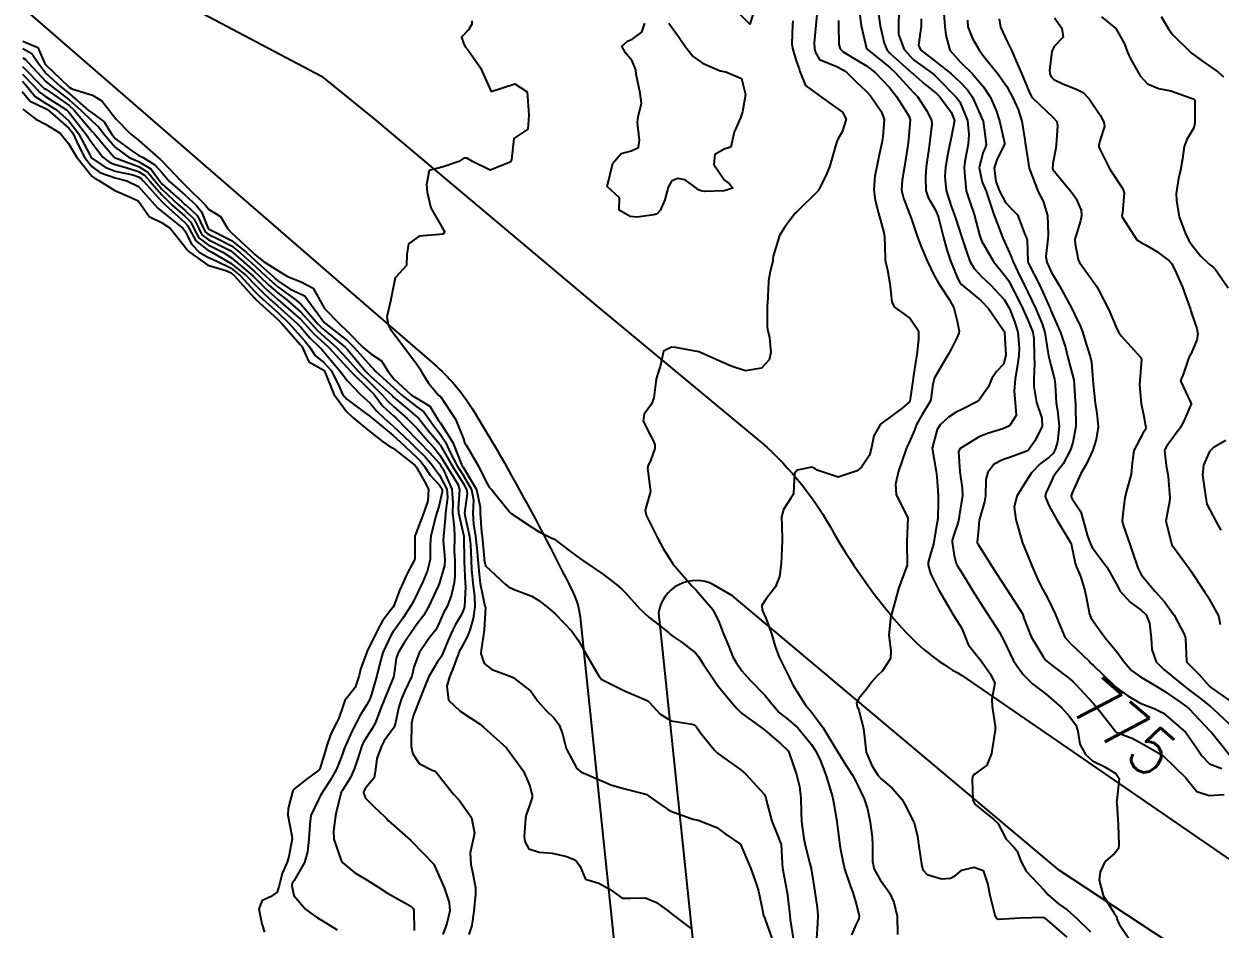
# Model space of a CAD drawing. Header units: metres. Extents: x 307586 to 320046, y 7427249 to 7434250.
# Drawn here: x 318074.6 to 318176.6, y 7430431.2 to 7430508.5 of the extents above; entities that cross this region are included whole.
import ezdxf
from ezdxf.enums import TextEntityAlignment as Align

# ---------------------------------------------------------------- set-up
doc = ezdxf.new("R2010")
doc.units = ezdxf.units.M
doc.header["$MEASUREMENT"] = 0
for name, color, linetype in [('Cotas', 45, 'Continuous'), ('Curvas de Nivel 1m', 11, 'Continuous'), ('Curvas de Nivel 5m', 15, 'Continuous'), ('Vias Primárias', 230, 'Continuous')]:
    doc.layers.add(name, color=color, linetype=linetype)
doc.styles.add('Style-STANDARD', font='STANDARD.shx')

msp = doc.modelspace()

# ---------------------------------------------------------------- linework, layer by layer
at = {"layer": 'Curvas de Nivel 1m', "flags": 128}
for points, elevation in [([(318136.99, 7430509.97), (318136.5, 7430508.45), (318135.51, 7430509.47)], 781), ([(318142.3, 7430510.16), (318142.13, 7430508.39), (318142.01, 7430506.86), (318142.02, 7430506.39), (318142.11, 7430506.03), (318142.46, 7430505.45), (318143.99, 7430504.83), (318144.45, 7430504.56), (318144.58, 7430504.48), (318144.76, 7430504.36), (318145.6, 7430503.5), (318146.44, 7430502.73), (318146.8, 7430502.33), (318147.74, 7430500.99), (318147.98, 7430500.31), (318147.86, 7430498.84), (318147.77, 7430498.32), (318147.53, 7430497.16), (318147.34, 7430496.32), (318147.17, 7430495.49), (318147.09, 7430494.32), (318147.21, 7430493.43), (318147.49, 7430492.32), (318147.94, 7430490.67), (318148, 7430490.31), (318148.05, 7430488.52), (318148.07, 7430488.31), (318148.25, 7430487.46), (318148.45, 7430486.31), (318148.64, 7430484.73), (318148.86, 7430484.3), (318149.65, 7430483.73), (318150.2, 7430483.33), (318150.91, 7430482.27), (318150.9, 7430481.56), (318150.75, 7430480.27), (318150.69, 7430479.74), (318150.44, 7430478.28), (318150.41, 7430478.01), (318150.17, 7430476.28), (318150.16, 7430476.24), (318150.11, 7430476.19), (318149.5, 7430475.68), (318148.1, 7430474.62), (318147.91, 7430474.5), (318147.67, 7430474.31), (318147.09, 7430473.31), (318146.9, 7430472.32), (318146.72, 7430471.67), (318146.05, 7430470.65), (318145.88, 7430470.49), (318145.66, 7430470.34), (318144.04, 7430469.79), (318142.26, 7430470.38), (318142.05, 7430470.52), (318141.79, 7430470.63), (318140.55, 7430470.39), (318140.33, 7430470.11), (318140.23, 7430468.4), (318140.18, 7430468.24), (318140.02, 7430468), (318139.38, 7430467.03), (318139.21, 7430466.41), (318139.23, 7430465.66), (318139.27, 7430464.41), (318139.24, 7430463.68), (318139.17, 7430462.41), (318139.04, 7430461.31), (318138.71, 7430460.42), (318137.91, 7430459.39), (318137.52, 7430458.82), (318137.57, 7430458.43), (318137.89, 7430457.7), (318138.37, 7430456.42), (318138.69, 7430455.24), (318139, 7430454.41), (318139.3, 7430453.86), (318139.84, 7430452.78), (318140.02, 7430452.4), (318140.21, 7430452.01), (318141.22, 7430450.39), (318141.8, 7430449.69), (318142.78, 7430448.37), (318143.76, 7430446.74), (318143.98, 7430446.36), (318144.66, 7430445.26), (318145.26, 7430444.34), (318145.43, 7430444.04), (318145.72, 7430443.47), (318146.27, 7430442.32), (318146.55, 7430441.47), (318146.78, 7430440.32), (318146.94, 7430439.04), (318146.98, 7430438.32), (318146.98, 7430436.98), (318147.13, 7430436.32), (318147.62, 7430435.41), (318148.1, 7430434.78), (318148.43, 7430434.3), (318148.8, 7430433.49), (318149.08, 7430432.29), (318149.1, 7430430.75)], 779), ([(318145.84, 7430509.67), (318146, 7430508.34), (318146.47, 7430506.39), (318146.52, 7430506.33), (318148.46, 7430504.76), (318148.95, 7430504.31), (318150.44, 7430502.67), (318150.63, 7430502.48), (318150.83, 7430502.28), (318151.58, 7430501.1), (318152.01, 7430500.27), (318152.05, 7430499.92), (318151.84, 7430498.27), (318151.77, 7430497.66), (318151.57, 7430496.27), (318151.5, 7430495.43), (318151.54, 7430494.27), (318151.72, 7430493.66), (318152.32, 7430492.64), (318152.51, 7430492.26), (318152.6, 7430491.97), (318153.04, 7430490.25), (318153.33, 7430489.19), (318153.64, 7430488.25), (318154.25, 7430486.73), (318154.42, 7430486.41), (318154.58, 7430486.23), (318156.22, 7430484.88), (318156.87, 7430484.2), (318158.19, 7430482.28), (318158.22, 7430482.22), (318158.23, 7430482.19), (318158.23, 7430482.15), (318158.35, 7430480.19), (318158.16, 7430479.43), (318157.55, 7430478.8), (318157.17, 7430478.2), (318156.86, 7430477.48), (318156.12, 7430476.41), (318155.87, 7430476.21), (318154.71, 7430475.63), (318154.11, 7430475.34), (318153.45, 7430474.9), (318152.74, 7430474.25), (318152.49, 7430473.85), (318152.07, 7430472.26), (318152.41, 7430470.26), (318152.48, 7430469.82), (318152.58, 7430468.25), (318152.58, 7430467.69), (318152.55, 7430466.25), (318152.48, 7430465.76), (318152.2, 7430464.26), (318152.17, 7430464.06), (318151.96, 7430463.32), (318151.73, 7430462.49), (318151.73, 7430462.26), (318151.94, 7430461.56), (318152.57, 7430460.25), (318153.51, 7430458.64), (318153.76, 7430458.24), (318153.9, 7430458.01), (318154.58, 7430456.92), (318154.87, 7430456.23), (318155.14, 7430455.49), (318155.86, 7430454.59), (318156.17, 7430454.21), (318157.06, 7430452.98), (318157.41, 7430452.19), (318157.17, 7430450.84), (318157.18, 7430450.2), (318157.44, 7430448.54), (318157.44, 7430448.19), (318157.21, 7430446.75), (318157.14, 7430446.2), (318156.74, 7430445.21), (318155.74, 7430444.45), (318155.59, 7430444.36), (318155.52, 7430444.21), (318155.49, 7430443.98), (318155.53, 7430442.21), (318155.71, 7430441.86), (318157.32, 7430440.56), (318157.68, 7430440.24), (318157.71, 7430440.19), (318158.38, 7430438.89), (318159.08, 7430438.17), (318159.33, 7430437.84), (318159.65, 7430436.99), (318160.09, 7430436.16), (318161.62, 7430434.53), (318161.98, 7430434.13), (318162.85, 7430433.37), (318163.6, 7430432.84), (318164.43, 7430432.1), (318165.58, 7430430.96)], 777), ([(318153.05, 7430509.73), (318153.15, 7430508.25), (318153.23, 7430507.52), (318153.57, 7430506.25), (318154.47, 7430505.24), (318155.5, 7430504.22), (318155.95, 7430503.72), (318156.44, 7430503.11), (318157.04, 7430502.2), (318157.53, 7430501.09), (318157.81, 7430500.2), (318158.25, 7430498.33), (318158.23, 7430498.19), (318157.61, 7430496.96), (318157.37, 7430496.2), (318157.5, 7430495.04), (318157.82, 7430494.2), (318158.32, 7430493.25), (318158.85, 7430492.71), (318159.36, 7430492.17), (318160, 7430490.45), (318160.14, 7430490.16), (318160.17, 7430490.05), (318160.23, 7430488.16), (318160.24, 7430488.14), (318160.26, 7430488.09), (318161.25, 7430486.15), (318162.12, 7430484.24), (318162.16, 7430484.14), (318162.21, 7430484.02), (318163.02, 7430482.13), (318163.44, 7430480.86), (318163.62, 7430480.13), (318164.14, 7430478.19), (318164.16, 7430478.13), (318164.16, 7430478.12), (318164.28, 7430476.27), (318164.29, 7430476.12), (318164.31, 7430475.92), (318164.33, 7430474.12), (318164.08, 7430472.75), (318163.88, 7430472.12), (318163.25, 7430470.93), (318162.63, 7430470.13), (318162.39, 7430469.78), (318162.03, 7430468.97), (318161.76, 7430468.41), (318161.72, 7430468.14), (318162.02, 7430467.36), (318162.7, 7430466.13), (318163.88, 7430464.21), (318163.93, 7430464.12), (318163.97, 7430463.95), (318164.28, 7430462.44), (318164.39, 7430462.11), (318164.73, 7430461.32), (318165.09, 7430460.1), (318165.23, 7430459.42), (318165.5, 7430458.1), (318165.62, 7430457.81), (318165.9, 7430457.37), (318166.82, 7430456.08), (318167.86, 7430454.84), (318168.44, 7430454.06), (318169.09, 7430453.29), (318169.84, 7430452.75), (318171.05, 7430452.03), (318171.83, 7430451.54), (318173.21, 7430450.61), (318173.81, 7430450.18), (318174.01, 7430450), (318174.88, 7430449.07), (318175.78, 7430448.14), (318175.94, 7430447.97), (318176.56, 7430447.18), (318177.55, 7430445.95)], 773), ([(318112.78, 7430508.74), (318112.79, 7430508.45), (318112.49, 7430507.99), (318111.89, 7430507.34), (318112.11, 7430506.75), (318112.24, 7430506.51), (318112.47, 7430506.23), (318113.53, 7430504.73), (318114.43, 7430502.72), (318116.44, 7430503.36), (318117.52, 7430502.68), (318117.6, 7430501.49), (318117.65, 7430500.68), (318117.56, 7430499.51), (318116.38, 7430498.69), (318116.17, 7430496.88), (318116.05, 7430496.69), (318114.35, 7430495.99), (318112.84, 7430496.74), (318112.36, 7430497.02), (318112.09, 7430497.01), (318111.66, 7430496.75), (318110.35, 7430496.29), (318109.15, 7430495.98), (318108.92, 7430494.78), (318108.98, 7430494.13), (318109.28, 7430492.78), (318110.29, 7430491.05), (318110.46, 7430490.76), (318110.42, 7430490.62), (318110.28, 7430490.54), (318110.03, 7430490.51), (318108.28, 7430490.37), (318107.37, 7430489.7), (318107.25, 7430488.8), (318107.2, 7430487.85), (318106.23, 7430486.81), (318105.83, 7430484.82), (318105.54, 7430483.47), (318105.65, 7430482.82), (318105.82, 7430482.46), (318106.17, 7430481.98), (318107.07, 7430480.8), (318108.15, 7430479.35), (318108.38, 7430479.02), (318108.49, 7430478.78), (318109.08, 7430477.82), (318109.98, 7430476.76), (318110.05, 7430476.7), (318110.11, 7430476.66), (318111.4, 7430474.75), (318112.08, 7430473.06), (318112.17, 7430472.74), (318112.32, 7430472.49), (318113.36, 7430470.73), (318114.03, 7430469.32), (318114.25, 7430468.94), (318114.48, 7430468.71), (318116, 7430466.83), (318116.15, 7430466.69), (318117.98, 7430465.47), (318118.47, 7430465.16), (318119.44, 7430464.65), (318119.81, 7430464.48), (318119.97, 7430464.38), (318120.98, 7430463.61), (318121.96, 7430462.88), (318122.34, 7430462.62), (318123.94, 7430461.52), (318125.15, 7430460.58), (318125.58, 7430460.23), (318125.92, 7430459.89), (318127.1, 7430458.56), (318127.89, 7430457.84), (318129.56, 7430456.52), (318129.72, 7430456.37), (318129.87, 7430456.24), (318130.66, 7430455.72), (318131.86, 7430454.8), (318132.09, 7430454.5), (318132.55, 7430453.79), (318133.43, 7430452.48), (318133.82, 7430451.93), (318135.03, 7430450.46), (318135.39, 7430450.04), (318135.79, 7430449.63), (318137.46, 7430448.43), (318137.78, 7430448.19), (318139.16, 7430447.01), (318139.75, 7430446.46), (318139.8, 7430446.4), (318139.83, 7430446.32), (318140.48, 7430444.39), (318140.74, 7430443.38), (318140.85, 7430442.39), (318140.88, 7430441.2), (318140.93, 7430440.39), (318141.11, 7430438.94), (318141.23, 7430438.38), (318141.64, 7430436.79), (318141.73, 7430436.38), (318142, 7430434.75), (318142.05, 7430434.37), (318142.26, 7430433.03), (318142.32, 7430432.37), (318142.29, 7430431.67), (318142.19, 7430430.37)], 781), ([(318129.6, 7430508.54), (318130.48, 7430507.33), (318131.02, 7430506.52), (318131.66, 7430505.7), (318132.46, 7430505.14), (318133.99, 7430504.48), (318134.45, 7430504.39), (318135.81, 7430503.82), (318136.14, 7430502.45), (318135.89, 7430500.98), (318135.71, 7430500.46), (318135.17, 7430499.25), (318135, 7430498.47), (318134.88, 7430497.97), (318134.37, 7430497.81), (318133.53, 7430497.33), (318133.43, 7430496.49), (318134.34, 7430495.13), (318134.74, 7430494.87), (318135.05, 7430494.47), (318134.33, 7430494.22), (318132.63, 7430494.19), (318132.33, 7430494.23), (318132.14, 7430494.31), (318131.87, 7430494.51), (318130.99, 7430495.17), (318130.34, 7430495.29), (318129.82, 7430495.05), (318129.54, 7430494.54), (318129.26, 7430493.47), (318128.86, 7430492.54), (318128.6, 7430492.26), (318128.31, 7430492.17), (318126.89, 7430491.98), (318126.3, 7430492.04), (318125.37, 7430492.58), (318125.38, 7430493.64), (318124.33, 7430494.6), (318124.81, 7430496.59), (318125.52, 7430497.43), (318126.37, 7430497.64), (318127.02, 7430497.92), (318127.08, 7430498.56), (318126.91, 7430500.06), (318126.98, 7430500.56), (318127.26, 7430501.73), (318127.16, 7430502.56), (318126.82, 7430504.19), (318126.77, 7430504.57), (318126.46, 7430505.32), (318125.91, 7430506.02), (318125.58, 7430506.58), (318126.06, 7430507), (318126.48, 7430507.18), (318127.28, 7430507.77), (318127.56, 7430508.56)], 781), ([(318144.08, 7430508.79), (318144.07, 7430508.36), (318144.11, 7430506.73), (318144.21, 7430506.36), (318144.47, 7430506.11), (318145.56, 7430505.44), (318146.46, 7430504.9), (318147.22, 7430504.32), (318148.44, 7430503.06), (318149.03, 7430502.3), (318150.08, 7430500.63), (318150.18, 7430500.29), (318150.06, 7430498.61), (318150.02, 7430498.29), (318149.8, 7430496.85), (318149.71, 7430496.3), (318149.51, 7430495.13), (318149.45, 7430494.3), (318149.62, 7430493.6), (318150.14, 7430492.28), (318150.31, 7430491.8), (318150.83, 7430490.27), (318151.16, 7430489.39), (318151.63, 7430488.27), (318152.25, 7430487.01), (318152.68, 7430486.26), (318153.54, 7430484.93), (318153.92, 7430484.24), (318154.2, 7430483.11), (318154.35, 7430482.39), (318154.37, 7430482.24), (318154.35, 7430482.08), (318154.19, 7430481.74), (318153.7, 7430480.71), (318153.44, 7430480.25), (318152.96, 7430479.44), (318152.27, 7430478.26), (318152.23, 7430478.17), (318152.14, 7430477.73), (318151.95, 7430476.43), (318151.89, 7430476.26), (318151.23, 7430475.14), (318150.74, 7430474.27), (318150.55, 7430473.81), (318150.08, 7430472.69), (318149.89, 7430472.28), (318149.41, 7430470.94), (318149.21, 7430470.29), (318148.94, 7430469.2), (318149, 7430468.3), (318149.99, 7430466.28), (318149.91, 7430464.28), (318149.91, 7430464.22), (318149.95, 7430462.28), (318149.4, 7430460.82), (318149.2, 7430460.29), (318148.94, 7430459.32), (318148.67, 7430458.3), (318148.51, 7430457.69), (318148.36, 7430456.3), (318148.53, 7430454.97), (318148.51, 7430454.3), (318147.84, 7430453.25), (318147.35, 7430452.8), (318146.91, 7430452.32), (318146.47, 7430451.68), (318145.81, 7430450.89), (318145.61, 7430450.52), (318145.64, 7430450.33), (318145.68, 7430450.21), (318145.8, 7430449.88), (318146.22, 7430448.33), (318146.27, 7430447.83), (318146.43, 7430446.32), (318146.96, 7430445.1), (318147.47, 7430444.31), (318147.73, 7430444.02), (318148.67, 7430443.24), (318149.47, 7430442.28), (318149.71, 7430441.89), (318150.52, 7430440.27), (318150.83, 7430439.11), (318150.93, 7430438.27), (318151.15, 7430436.75), (318151.28, 7430436.26), (318151.63, 7430435.85), (318152.88, 7430435.49), (318153.63, 7430435.54), (318154.07, 7430435.79), (318154.61, 7430436.22), (318155.65, 7430436.49), (318156.43, 7430436.2), (318156.82, 7430435.01), (318156.96, 7430434.2), (318157.41, 7430432.38), (318157.49, 7430432.19), (318157.59, 7430432.1), (318157.72, 7430432.06), (318159.59, 7430432.16), (318161.51, 7430432.23), (318161.59, 7430432.2), (318161.63, 7430432.18), (318161.69, 7430432.14), (318163.57, 7430430.51)], 778), ([(318147.5, 7430509.34), (318147.62, 7430508.32), (318147.97, 7430506.83), (318148.2, 7430506.31), (318148.47, 7430506), (318150.36, 7430504.29), (318150.45, 7430504.21), (318151.48, 7430503.31), (318152.44, 7430502.54), (318152.72, 7430502.26), (318153.7, 7430500.96), (318153.98, 7430500.24), (318153.73, 7430498.91), (318153.57, 7430498.25), (318153.38, 7430497.25), (318153.22, 7430496.25), (318153.15, 7430495.45), (318153.27, 7430494.25), (318153.72, 7430492.85), (318153.95, 7430492.24), (318154.3, 7430491.23), (318154.61, 7430490.24), (318155.02, 7430488.97), (318155.29, 7430488.22), (318155.64, 7430487.6), (318156.25, 7430486.95), (318157.06, 7430486.2), (318158.22, 7430484.95), (318158.66, 7430484.18), (318159.11, 7430483.08), (318159.38, 7430482.17), (318159.5, 7430480.84), (318159.46, 7430480.17), (318159.34, 7430479.35), (318159.15, 7430478.17), (318159.08, 7430477.13), (318159.16, 7430476.17), (318159.24, 7430475.04), (318158.67, 7430474.18), (318158.09, 7430473.92), (318156.78, 7430473.51), (318156.08, 7430473.22), (318154.47, 7430472.23), (318154.33, 7430471.97), (318154.42, 7430470.23), (318154.64, 7430468.84), (318154.65, 7430468.23), (318154.41, 7430466.64), (318154.35, 7430466.23), (318154.28, 7430465.95), (318153.98, 7430465.03), (318153.79, 7430464.42), (318153.78, 7430464.24), (318153.96, 7430463.1), (318154.13, 7430462.42), (318154.21, 7430462.24), (318154.66, 7430461.52), (318155.45, 7430460.22), (318155.63, 7430459.93), (318155.92, 7430459.49), (318156.74, 7430458.2), (318157.89, 7430456.42), (318157.97, 7430456.27), (318158.01, 7430456.19), (318158.13, 7430455.94), (318158.98, 7430454.17), (318159.32, 7430453.64), (318159.84, 7430452.95), (318160.63, 7430452.15), (318161.82, 7430451.24), (318163.1, 7430450.13), (318163.8, 7430449.36), (318164.32, 7430448.64), (318164.5, 7430448.11), (318164.66, 7430446.99), (318165.16, 7430446.1), (318165.76, 7430445.58), (318166.74, 7430445.09), (318167.74, 7430444.48), (318168.02, 7430444.07), (318167.82, 7430442.17), (318167.81, 7430442.07), (318167.82, 7430441.96), (318167.94, 7430440.07), (318168.01, 7430438.41), (318167.98, 7430438.07), (318167.66, 7430437.68), (318166.8, 7430436.93), (318166.41, 7430436.08), (318166.33, 7430435.38), (318166.67, 7430434.08), (318167.6, 7430432.55), (318167.8, 7430432.28), (318167.84, 7430432.07), (318168.04, 7430431.61), (318169.08, 7430430.05)], 776), ([(318151.14, 7430508.91), (318151.12, 7430508.28), (318150.89, 7430506.68), (318151.08, 7430506.28), (318152.47, 7430505.18), (318153.65, 7430504.25), (318154.45, 7430503.52), (318155.08, 7430502.87), (318155.51, 7430502.22), (318156.4, 7430500.24), (318156.42, 7430500.21), (318156.42, 7430500.19), (318156.68, 7430498.21), (318156.62, 7430497.97), (318156.38, 7430497.48), (318156.09, 7430496.21), (318156.34, 7430494.98), (318156.67, 7430494.21), (318156.86, 7430493.67), (318157.33, 7430492.2), (318157.98, 7430490.5), (318158.11, 7430490.19), (318158.28, 7430489.83), (318158.78, 7430488.69), (318158.97, 7430488.18), (318159.39, 7430487.31), (318159.95, 7430486.16), (318160.23, 7430485.58), (318160.93, 7430484.15), (318161.45, 7430482.89), (318161.68, 7430482.15), (318161.98, 7430480.33), (318162, 7430480.14), (318162.16, 7430479.46), (318162.5, 7430478.14), (318162.56, 7430477.71), (318162.66, 7430476.13), (318162.76, 7430475.48), (318162.92, 7430474.13), (318162.76, 7430472.81), (318162.57, 7430472.14), (318162.4, 7430471.81), (318162.06, 7430471.49), (318161.29, 7430470.91), (318160.56, 7430470.15), (318160.35, 7430469.85), (318160.03, 7430469.36), (318159.3, 7430468.17), (318159.06, 7430467.22), (318159.22, 7430466.17), (318159.68, 7430464.46), (318159.78, 7430464.16), (318159.83, 7430464.03), (318159.97, 7430463.69), (318160.6, 7430462.15), (318161.12, 7430460.96), (318161.55, 7430460.14), (318161.92, 7430459.48), (318162.57, 7430458.13), (318163.02, 7430457), (318163.4, 7430456.12), (318163.87, 7430455.57), (318165.43, 7430454.1), (318165.65, 7430453.89), (318165.85, 7430453.7), (318167.53, 7430452.07), (318167.83, 7430451.8), (318168.77, 7430451.11), (318169.81, 7430450.5), (318171.02, 7430450.03), (318171.8, 7430449.64), (318173.7, 7430448), (318173.78, 7430447.91), (318174.56, 7430446.77), (318175.09, 7430445.98), (318175.75, 7430445.32), (318176.79, 7430444.91)], 774), ([(318155.08, 7430508.81), (318155.11, 7430508.23), (318155.52, 7430507.25), (318156.11, 7430506.22), (318156.48, 7430505.71), (318157.71, 7430504.2), (318158.44, 7430503.15), (318158.96, 7430502.18), (318159.41, 7430501.19), (318159.72, 7430500.18), (318159.98, 7430498.58), (318160.04, 7430498.17), (318160.36, 7430496.17), (318161.13, 7430494.16), (318161.53, 7430493.35), (318161.92, 7430492.14), (318161.96, 7430490.47), (318161.93, 7430490.14), (318161.78, 7430488.63), (318161.85, 7430488.14), (318162.25, 7430487.26), (318162.93, 7430486.13), (318163.83, 7430484.51), (318164.02, 7430484.12), (318164.21, 7430483.71), (318164.72, 7430482.64), (318164.92, 7430482.11), (318165.23, 7430481.05), (318165.55, 7430480.1), (318165.67, 7430479.61), (318165.79, 7430478.1), (318165.81, 7430477.76), (318165.97, 7430476.09), (318166.11, 7430475.22), (318166.25, 7430474.09), (318166.08, 7430473), (318165.79, 7430472.09), (318165.23, 7430470.93), (318164.76, 7430470.11), (318164.03, 7430468.45), (318163.94, 7430468.2), (318163.94, 7430468.12), (318164.02, 7430467.95), (318164.75, 7430466.84), (318164.95, 7430466.11), (318165.34, 7430464.74), (318165.59, 7430464.1), (318165.7, 7430463.83), (318165.97, 7430463.44), (318167, 7430462.08), (318167.93, 7430460.38), (318168.1, 7430460.07), (318168.96, 7430459.11), (318169.91, 7430458.44), (318170.32, 7430458.04), (318170.61, 7430457.31), (318170.77, 7430456.03), (318170.82, 7430455.08), (318171.18, 7430454.03), (318171.85, 7430453.36), (318173.52, 7430452), (318173.83, 7430451.75), (318174.85, 7430450.96), (318175.81, 7430450.2), (318176.09, 7430449.97), (318177.79, 7430448.39)], 772), ([(318157.78, 7430508.92), (318157.89, 7430508.2), (318158.49, 7430506.92), (318158.87, 7430506.19), (318159.16, 7430505.49), (318159.73, 7430504.18), (318160.44, 7430502.48), (318160.54, 7430502.28), (318160.63, 7430502.17), (318162.41, 7430500.49), (318162.7, 7430500.14), (318162.77, 7430499.77), (318162.66, 7430498.14), (318162.63, 7430497.88), (318162.37, 7430496.56), (318162.33, 7430496.14), (318162.36, 7430496.05), (318163.96, 7430494.12), (318164.33, 7430493.6), (318164.78, 7430492.58), (318164.81, 7430492.11), (318164.74, 7430491.68), (318164.29, 7430490.29), (318164.24, 7430490.16), (318164.24, 7430490.12), (318164.28, 7430489.72), (318164.52, 7430488.37), (318164.63, 7430488.11), (318165.33, 7430487.18), (318166.09, 7430486.09), (318166.24, 7430485.85), (318167.15, 7430484.08), (318167.87, 7430482.4), (318168.03, 7430482.07), (318168.19, 7430481.85), (318169.85, 7430480.04), (318169.93, 7430479.82), (318169.78, 7430478.05), (318169.76, 7430477.67), (318169.92, 7430476.04), (318170.11, 7430475.15), (318170.31, 7430474.04), (318170.27, 7430473.86), (318170.09, 7430473.58), (318169.29, 7430472.05), (318169.13, 7430470.98), (318169.05, 7430470.05), (318168.67, 7430468.7), (318168.51, 7430468.06), (318168.31, 7430466.37), (318168.29, 7430466.07), (318168.36, 7430465.7), (318168.93, 7430464.06), (318169.2, 7430463.29), (318169.61, 7430462.05), (318169.94, 7430461.43), (318171.11, 7430460.03), (318171.91, 7430459.13), (318172.73, 7430458.01), (318173.62, 7430456.26), (318173.69, 7430456), (318173.77, 7430454.08), (318173.79, 7430454), (318173.85, 7430453.93), (318174.82, 7430452.97), (318175.71, 7430451.97), (318175.83, 7430451.86), (318176.23, 7430451.56), (318177.81, 7430450.46)], 771), ([(318166.51, 7430509.1), (318167.75, 7430508.08), (318168.49, 7430506.77), (318168.74, 7430506.07), (318168.97, 7430505.57), (318169.81, 7430504.06), (318170.45, 7430503.36), (318171.39, 7430502.98), (318172.44, 7430502.77), (318174.35, 7430502.08), (318174.43, 7430502.04), (318174.45, 7430502.02), (318174.47, 7430502), (318174.48, 7430501.96), (318174.5, 7430500), (318174.4, 7430499.61), (318173.79, 7430498.61), (318173.57, 7430498.01), (318173.42, 7430496.96), (318173.27, 7430496.01), (318173.08, 7430495.28), (318172.89, 7430494.01), (318172.92, 7430493.42), (318173.16, 7430492.01), (318173.66, 7430490.64), (318173.98, 7430490), (318174.28, 7430489.53), (318174.97, 7430488.69), (318175.7, 7430487.98), (318176.03, 7430487.74), (318176.26, 7430487.53), (318177.32, 7430485.96)], 769), ([(318171.61, 7430509.13), (318172.28, 7430508.02), (318172.36, 7430507.88), (318172.5, 7430507.67), (318174.2, 7430506), (318174.48, 7430505.79), (318175.15, 7430505.31), (318176.46, 7430504.39), (318176.94, 7430503.97)], 768), ([(318074.47, 7430507.01), (318075.74, 7430506.46), (318076.32, 7430505.17), (318076.45, 7430504.96), (318078.35, 7430503.15), (318078.42, 7430503.09), (318078.64, 7430502.93), (318080.42, 7430502.4), (318081.22, 7430501.93), (318081.84, 7430501.11), (318082.08, 7430500.79), (318082.4, 7430500.37), (318083.64, 7430499.09), (318084.37, 7430498.52), (318086.04, 7430497.05), (318086.21, 7430496.91), (318086.35, 7430496.78), (318088.01, 7430495.03), (318088.33, 7430494.71), (318090.05, 7430493.01), (318090.16, 7430492.87), (318090.3, 7430492.68), (318091.34, 7430492.04), (318091.97, 7430490.98), (318092.28, 7430490.64), (318094.09, 7430488.96), (318094.26, 7430488.8), (318095.01, 7430488.19), (318096.24, 7430487.42), (318097.05, 7430486.92), (318098.23, 7430486.45), (318099.24, 7430485.92), (318099.8, 7430484.89), (318100.2, 7430484.19), (318101.48, 7430482.87), (318102.18, 7430482.22), (318103.52, 7430480.85), (318104.16, 7430480.33), (318105.06, 7430479.73), (318105.64, 7430478.82), (318106.13, 7430478.19), (318107.64, 7430476.79), (318108.11, 7430476.49), (318109.19, 7430475.86), (318109.86, 7430474.76), (318109.95, 7430474.62), (318110.09, 7430474.44), (318111.16, 7430472.75), (318111.91, 7430470.88), (318111.97, 7430470.74), (318112.04, 7430470.64), (318113.18, 7430468.73), (318113.5, 7430467.23), (318113.5, 7430466.72), (318113.62, 7430465.08), (318113.66, 7430464.72), (318113.83, 7430462.85), (318113.84, 7430462.72), (318113.95, 7430462.21), (318115.6, 7430460.69), (318115.78, 7430460.55), (318115.92, 7430460.41), (318116.41, 7430460.19), (318117.91, 7430459.62), (318118.51, 7430459.26), (318119.28, 7430458.65), (318119.9, 7430458.12), (318121.33, 7430456.63), (318121.87, 7430455.86), (318122.56, 7430454.61), (318123.66, 7430452.78), (318123.78, 7430452.6), (318123.83, 7430452.54), (318123.98, 7430452.45), (318125.82, 7430451.54), (318127.56, 7430450.8), (318127.8, 7430450.68), (318127.95, 7430450.55), (318128.84, 7430449.58), (318129.79, 7430448.99), (318131.59, 7430448.69), (318131.78, 7430448.65), (318131.92, 7430448.5), (318132.3, 7430447.97), (318133.49, 7430446.48), (318133.75, 7430446.23), (318134.77, 7430445.49), (318135.74, 7430444.8), (318136.14, 7430444.45), (318137.72, 7430442.71), (318137.83, 7430442.54), (318137.87, 7430442.43), (318137.9, 7430442.23), (318138.39, 7430440.42), (318138.77, 7430439.51), (318139.17, 7430438.41), (318139.26, 7430436.79), (318139.29, 7430436.41), (318139.34, 7430436.12), (318139.62, 7430434.74), (318139.68, 7430434.4), (318139.69, 7430434.32), (318139.92, 7430432.4), (318139.96, 7430432.02), (318140.2, 7430430.39)], 782), ([(318074.46, 7430506.38), (318075.22, 7430505.95), (318075.75, 7430505.18), (318076.44, 7430504.27), (318077.66, 7430503.16), (318078.42, 7430502.54), (318080.05, 7430501.13), (318080.4, 7430500.87), (318081.41, 7430500.13), (318082.04, 7430499.11), (318082.38, 7430498.67), (318083.86, 7430497.58), (318084.36, 7430497.26), (318084.73, 7430497.07), (318085.74, 7430496.46), (318086.34, 7430495.81), (318086.98, 7430495.04), (318088.32, 7430493.85), (318089.27, 7430493.02), (318089.72, 7430492.44), (318090.28, 7430491.03), (318090.29, 7430491.01), (318090.31, 7430491), (318092.27, 7430489.98), (318093.55, 7430488.97), (318094.25, 7430488.32), (318095.79, 7430486.94), (318096.02, 7430486.73), (318096.23, 7430486.55), (318097.29, 7430485.85), (318098.22, 7430485.42), (318098.55, 7430485.23), (318098.8, 7430484.9), (318100.18, 7430483), (318100.32, 7430482.88), (318102.17, 7430481.42), (318102.74, 7430480.85), (318104.15, 7430479.26), (318104.35, 7430479.05), (318104.57, 7430478.83), (318106.12, 7430477.4), (318106.8, 7430476.8), (318108.1, 7430475.8), (318108.68, 7430475.37), (318109.11, 7430474.77), (318109.51, 7430474.19), (318110.08, 7430473.47), (318110.54, 7430472.76), (318110.97, 7430471.84), (318111.54, 7430470.75), (318112.04, 7430469.97), (318112.75, 7430468.73), (318112.93, 7430467.81), (318112.86, 7430466.73), (318112.93, 7430465.78), (318113.11, 7430464.73), (318113.24, 7430463.44), (318113.29, 7430462.73), (318113.43, 7430461.23), (318113.5, 7430460.72), (318113.9, 7430458.78), (318113.92, 7430458.74), (318113.93, 7430458.72), (318113.94, 7430458.68), (318113.89, 7430457.72), (318113.85, 7430456.74), (318113.85, 7430456.72), (318113.57, 7430455.01), (318113.55, 7430454.72), (318113.84, 7430453.88), (318114.49, 7430453.36), (318115.83, 7430452.88), (318116.31, 7430452.69), (318117.82, 7430451.52), (318118.42, 7430450.66), (318119.07, 7430449.93), (318119.79, 7430449.25), (318120.24, 7430448.64), (318120.52, 7430447.88), (318120.84, 7430446.63), (318121.74, 7430444.91), (318122.08, 7430444.62), (318123.73, 7430443.92), (318124.65, 7430443.52), (318125.72, 7430443.21), (318127.51, 7430442.75), (318127.71, 7430442.68), (318127.79, 7430442.63), (318127.88, 7430442.55), (318129.69, 7430441.29), (318131.58, 7430440.6), (318131.68, 7430440.58), (318132.11, 7430440.5), (318133.68, 7430439.87), (318134.5, 7430439.29), (318135.66, 7430438.49), (318135.7, 7430438.45), (318135.73, 7430438.38), (318136.58, 7430436.44), (318137.12, 7430434.93), (318137.26, 7430434.43), (318137.6, 7430432.83), (318137.65, 7430432.49), (318137.66, 7430432.43), (318137.7, 7430432.32), (318138.39, 7430430.42)], 783), ([(318074.46, 7430505.59), (318074.7, 7430505.44), (318074.93, 7430505.19), (318076.43, 7430503.57), (318076.9, 7430503.17), (318078.41, 7430502.01), (318079.4, 7430501.14), (318080.39, 7430500.19), (318080.94, 7430499.67), (318081.36, 7430499.12), (318082.37, 7430497.92), (318083.54, 7430497.09), (318084.35, 7430496.73), (318085.4, 7430496.12), (318086.17, 7430495.05), (318086.33, 7430494.84), (318088, 7430493.34), (318088.3, 7430493.08), (318088.37, 7430493.03), (318089.37, 7430492.09), (318089.88, 7430491.01), (318090.02, 7430490.74), (318090.28, 7430490.54), (318091.12, 7430490.14), (318092.27, 7430489.53), (318092.98, 7430488.97), (318094.25, 7430487.83), (318095.21, 7430486.95), (318095.74, 7430486.45), (318096.22, 7430486.04), (318097.78, 7430484.91), (318098.21, 7430484.53), (318099.65, 7430482.89), (318099.91, 7430482.61), (318100.18, 7430482.36), (318101.99, 7430480.86), (318102.16, 7430480.69), (318103.72, 7430478.84), (318104.14, 7430478.42), (318105.93, 7430476.81), (318106.02, 7430476.72), (318106.11, 7430476.63), (318107.28, 7430475.62), (318108.09, 7430474.94), (318108.17, 7430474.87), (318108.25, 7430474.79), (318109.07, 7430473.76), (318109.9, 7430472.76), (318109.98, 7430472.67), (318110.07, 7430472.55), (318111.1, 7430470.75), (318112.03, 7430469.26), (318112.32, 7430468.74), (318112.38, 7430468.37), (318112.17, 7430466.74), (318112.18, 7430466.54), (318112.58, 7430464.73), (318112.67, 7430464.03), (318112.72, 7430462.73), (318112.76, 7430461.91), (318112.88, 7430460.73), (318113.01, 7430459.63), (318113.04, 7430458.73), (318112.9, 7430457.72), (318112.61, 7430456.73), (318112.4, 7430456.21), (318111.86, 7430455.18), (318111.7, 7430454.89), (318111.65, 7430454.74), (318111.17, 7430453.41), (318110.87, 7430452.75), (318110.64, 7430451.93), (318110.78, 7430450.75), (318111.79, 7430449.8), (318113.43, 7430448.72), (318113.78, 7430448.45), (318115.75, 7430446.69), (318117.2, 7430444.68), (318117.72, 7430443.44), (318117.88, 7430442.83), (318117.92, 7430442.67), (318117.94, 7430442.44), (318117.7, 7430441.74), (318117.41, 7430440.95), (318117.36, 7430440.67), (318117.26, 7430439.08), (318117.31, 7430438.67), (318117.65, 7430438.06), (318118.53, 7430437.77), (318119.65, 7430437.68), (318120.88, 7430437.39), (318121.64, 7430437.08), (318121.99, 7430436.61), (318122.48, 7430435.46), (318123.62, 7430435.12), (318124.59, 7430434.58), (318125.61, 7430433.85), (318126.33, 7430433.84), (318127.61, 7430433.87), (318128.54, 7430433.48), (318129.59, 7430432.7), (318129.79, 7430432.52), (318131.57, 7430431.18)], 784), ([(318074.43, 7430503.61), (318074.79, 7430503.19), (318075.51, 7430502.28), (318076.41, 7430501.73), (318077.35, 7430501.16), (318078.39, 7430500.22), (318079.22, 7430499.14), (318080.17, 7430497.32), (318080.27, 7430497.13), (318080.35, 7430497.03), (318081.48, 7430496.25), (318082.34, 7430495.92), (318083.84, 7430495.59), (318084.34, 7430495.44), (318084.56, 7430495.3), (318084.77, 7430495.07), (318086.31, 7430493.36), (318086.62, 7430493.05), (318088.29, 7430491.54), (318088.53, 7430491.27), (318088.66, 7430491.02), (318089.22, 7430489.97), (318090.26, 7430489.16), (318090.59, 7430489), (318092.25, 7430488.03), (318093.55, 7430486.97), (318094.23, 7430486.27), (318094.88, 7430485.61), (318095.61, 7430484.94), (318096.21, 7430484.42), (318097.89, 7430482.91), (318098.18, 7430482.6), (318098.96, 7430481.69), (318099.77, 7430480.89), (318099.97, 7430480.69), (318100.16, 7430480.49), (318101.52, 7430478.87), (318102.13, 7430478.03), (318103.28, 7430476.85), (318104.11, 7430476.1), (318104.69, 7430475.42), (318105.31, 7430474.82), (318106.08, 7430474.15), (318107.49, 7430472.8), (318108.06, 7430472.24), (318108.79, 7430471.52), (318109.42, 7430470.77), (318109.69, 7430470.42), (318110.03, 7430469.96), (318110.65, 7430468.75), (318110.71, 7430468.06), (318110.55, 7430466.75), (318110.52, 7430466.22), (318110.37, 7430464.76), (318110.35, 7430464.37), (318110.48, 7430462.75), (318110.45, 7430462.25), (318110.03, 7430460.76), (318110, 7430460.68), (318109.92, 7430460.49), (318109.11, 7430458.77), (318108.68, 7430457.99), (318107.87, 7430456.92), (318107.82, 7430456.85), (318107.78, 7430456.79), (318107.02, 7430455.64), (318106.51, 7430454.8), (318106.34, 7430454.31), (318106.12, 7430452.81), (318106.05, 7430452.58), (318105.82, 7430452.02), (318105.32, 7430450.82), (318105.02, 7430450.05), (318104.55, 7430448.83), (318104.28, 7430448.33), (318103.76, 7430447.54), (318103.5, 7430447.1), (318103.39, 7430446.84), (318102.99, 7430445.6), (318102.74, 7430444.85), (318102.43, 7430444.15), (318101.71, 7430443.01), (318101.64, 7430442.92), (318101.62, 7430442.86), (318101.24, 7430441.31), (318101.15, 7430440.87), (318100.99, 7430439.55), (318101.02, 7430438.87), (318101.64, 7430437.07), (318101.77, 7430436.86), (318102.79, 7430436.01), (318103.62, 7430435.51), (318104.75, 7430434.82), (318105.6, 7430434.26), (318106.8, 7430433.59), (318107.59, 7430433.17), (318107.77, 7430432.97), (318107.83, 7430432.79), (318107.86, 7430431.08)], 787), ([(318074.44, 7430504.2), (318075.4, 7430503.19), (318075.89, 7430502.65), (318076.41, 7430502.28), (318078.19, 7430501.15), (318078.4, 7430500.96), (318079.8, 7430499.14), (318080.37, 7430498.29), (318081.3, 7430497.12), (318081.9, 7430496.66), (318082.35, 7430496.48), (318083.18, 7430496.26), (318084.34, 7430495.87), (318084.84, 7430495.57), (318085.29, 7430495.07), (318086.32, 7430493.88), (318087.19, 7430493.04), (318088.29, 7430492.08), (318088.81, 7430491.55), (318089.07, 7430491.02), (318089.49, 7430490.23), (318090.27, 7430489.62), (318091.53, 7430488.99), (318092.26, 7430488.52), (318094.11, 7430486.96), (318094.23, 7430486.84), (318095.17, 7430485.9), (318096.21, 7430484.97), (318096.26, 7430484.93), (318098.19, 7430483.26), (318098.51, 7430482.91), (318099.29, 7430482.01), (318100.17, 7430481.23), (318100.56, 7430480.88), (318102.15, 7430479.14), (318102.41, 7430478.86), (318104.12, 7430477.19), (318104.44, 7430476.84), (318105.17, 7430475.89), (318106.1, 7430475.02), (318106.33, 7430474.81), (318108.07, 7430473.04), (318108.18, 7430472.91), (318108.3, 7430472.79), (318109.18, 7430471.89), (318110.05, 7430470.92), (318110.15, 7430470.76), (318110.33, 7430470.46), (318111.09, 7430468.75), (318111.17, 7430467.59), (318111.14, 7430466.75), (318111.28, 7430465.45), (318111.31, 7430464.75), (318111.29, 7430463.41), (318111.33, 7430462.75), (318111.33, 7430461.35), (318111.27, 7430460.75), (318111.02, 7430459.64), (318110.67, 7430458.75), (318110.4, 7430458.25), (318109.88, 7430457.08), (318109.77, 7430456.87), (318109.7, 7430456.76), (318109.12, 7430456.02), (318108.3, 7430454.78), (318107.84, 7430453.57), (318107.7, 7430452.92), (318107.65, 7430452.79), (318107.07, 7430451.54), (318106.76, 7430450.8), (318106.53, 7430450.07), (318106.26, 7430448.81), (318106.15, 7430448.44), (318105.77, 7430447.89), (318105.31, 7430447.27), (318105.06, 7430446.82), (318104.67, 7430445.76), (318104.56, 7430444.83), (318104.44, 7430444.11), (318103.71, 7430443.24), (318103.56, 7430442.99), (318103.53, 7430442.84), (318103.7, 7430442.39), (318104.47, 7430441.61), (318105.32, 7430440.82), (318105.5, 7430440.63), (318105.68, 7430440.44), (318107.54, 7430438.79), (318107.66, 7430438.67), (318109.5, 7430436.76), (318109.56, 7430436.69), (318109.63, 7430436.54), (318110.43, 7430434.75), (318110.86, 7430433.48), (318110.92, 7430432.75), (318110.66, 7430431.67), (318110.31, 7430430.75)], 786), ([(318074.42, 7430502.72), (318075.1, 7430501.88), (318076.4, 7430501.26), (318076.57, 7430501.17), (318078.39, 7430499.57), (318078.73, 7430499.15), (318079.08, 7430498.43), (318079.69, 7430497.14), (318080.34, 7430496.3), (318081.03, 7430495.81), (318082.34, 7430495.33), (318083.35, 7430495.09), (318084.33, 7430494.61), (318085.69, 7430493.06), (318085.98, 7430492.74), (318086.3, 7430492.5), (318088.16, 7430491.03), (318088.28, 7430490.83), (318088.9, 7430489.65), (318089.52, 7430489.01), (318090.26, 7430488.56), (318090.97, 7430488.27), (318092.24, 7430487.62), (318093.03, 7430486.97), (318094.22, 7430485.69), (318094.58, 7430485.32), (318094.98, 7430484.95), (318096.2, 7430483.86), (318097.18, 7430482.92), (318098.17, 7430481.83), (318098.6, 7430481.34), (318098.94, 7430480.9), (318099.42, 7430480.16), (318100.15, 7430479.57), (318100.81, 7430478.87), (318101.47, 7430477.52), (318101.76, 7430476.86), (318102.11, 7430476.44), (318103.6, 7430475.34), (318104.09, 7430474.98), (318104.17, 7430474.91), (318104.24, 7430474.84), (318106.07, 7430473.34), (318106.66, 7430472.8), (318108.05, 7430471.5), (318108.41, 7430471.14), (318108.68, 7430470.78), (318109.23, 7430469.96), (318110.03, 7430469.11), (318110.24, 7430468.76), (318110.26, 7430468.52), (318110, 7430467.4), (318109.85, 7430466.91), (318109.79, 7430466.76), (318109.7, 7430466.47), (318109.28, 7430464.77), (318109.23, 7430464.04), (318109.24, 7430462.77), (318108.98, 7430461.74), (318108.57, 7430460.78), (318107.91, 7430459.43), (318107.69, 7430459.01), (318107.57, 7430458.79), (318106.91, 7430457.77), (318106.23, 7430456.81), (318106.08, 7430456.6), (318105.87, 7430456.27), (318105.2, 7430454.82), (318104.9, 7430453.76), (318104.68, 7430452.83), (318104.23, 7430451.26), (318104.08, 7430450.84), (318103.8, 7430450.32), (318103.22, 7430449.42), (318102.93, 7430448.85), (318102.55, 7430448.07), (318102, 7430446.86), (318101.93, 7430446.68), (318101.75, 7430446.17), (318101.39, 7430445.21), (318101.24, 7430444.86), (318100.69, 7430443.9), (318100.03, 7430442.88), (318099.91, 7430442.67), (318099.7, 7430442.27), (318099.04, 7430440.89), (318098.95, 7430440.16), (318098.87, 7430438.89), (318098.75, 7430437.79), (318098.51, 7430436.9), (318097.62, 7430435.36), (318097.45, 7430435.08), (318097.42, 7430434.91), (318097.6, 7430434.08), (318098.6, 7430432.89), (318099.17, 7430432.47), (318099.58, 7430432.18), (318101.29, 7430431.14)], 788), ([(318074.47, 7430501.2), (318075.56, 7430500.34), (318076.39, 7430499.92), (318077.66, 7430499.16), (318078.37, 7430498.28), (318079.05, 7430497.14), (318080.34, 7430495.49), (318080.54, 7430495.34), (318080.94, 7430495.12), (318082.32, 7430494.26), (318083.76, 7430493.64), (318084.31, 7430493.38), (318084.54, 7430493.08), (318085.26, 7430492.03), (318086.29, 7430491.54), (318087.05, 7430491.04), (318088.27, 7430489.52), (318088.47, 7430489.23), (318088.65, 7430489.02), (318090.25, 7430487.9), (318091.78, 7430487.44), (318092.24, 7430487.24), (318092.54, 7430486.98), (318094.21, 7430485.1), (318094.28, 7430485.03), (318094.35, 7430484.96), (318096.19, 7430483.29), (318096.55, 7430482.93), (318098.16, 7430481.08), (318098.25, 7430480.99), (318098.3, 7430480.91), (318098.88, 7430479.63), (318100.14, 7430478.92), (318100.19, 7430478.88), (318100.24, 7430478.78), (318101, 7430476.87), (318102.1, 7430475.38), (318102.65, 7430474.85), (318104.08, 7430473.68), (318105.15, 7430472.82), (318105.7, 7430472.46), (318106.06, 7430472.25), (318107.96, 7430470.79), (318108.04, 7430470.67), (318108.72, 7430469.47), (318109.08, 7430468.77), (318109.02, 7430467.76), (318108.68, 7430466.78), (318107.97, 7430464.9), (318107.94, 7430464.83), (318107.93, 7430464.79), (318107.91, 7430462.83), (318107.91, 7430462.79), (318107.23, 7430461.5), (318106.92, 7430460.8), (318106.62, 7430460.1), (318106.12, 7430458.81), (318106.04, 7430458.67), (318105.9, 7430458.48), (318105.17, 7430457.53), (318104.78, 7430456.83), (318103.85, 7430454.92), (318103.83, 7430454.87), (318103.81, 7430454.84), (318103.29, 7430453.39), (318103.18, 7430452.85), (318102.84, 7430451.82), (318102.05, 7430450.86), (318101.95, 7430450.71), (318101.8, 7430450.3), (318101.43, 7430449.22), (318101.25, 7430448.87), (318100.76, 7430447.88), (318100.41, 7430446.87), (318100.26, 7430446.37), (318099.8, 7430444.88), (318099.78, 7430444.83), (318099.73, 7430444.78), (318098.65, 7430443.97), (318097.71, 7430443.23), (318097.54, 7430443.07), (318097.47, 7430442.91), (318097.1, 7430441.51), (318097.09, 7430440.92), (318097.43, 7430439.15), (318097.44, 7430438.91), (318097.16, 7430437.39), (318097.03, 7430436.92), (318096.6, 7430435.94), (318096.33, 7430434.92), (318096.18, 7430434.35), (318095.6, 7430433.95), (318094.89, 7430433.65), (318094.6, 7430432.94), (318094.86, 7430431.65), (318095.09, 7430430.93)], 789), ([(318177.13, 7430472.91), (318176.08, 7430472.32), (318175.74, 7430471.97), (318175.23, 7430470.8), (318175.15, 7430469.98), (318175.25, 7430469.2), (318175.42, 7430467.98), (318175.52, 7430467.48), (318176.01, 7430466.5), (318176.32, 7430465.97), (318176.7, 7430465.25)], 769)]:
    msp.add_lwpolyline(points, dxfattribs=dict(at, elevation=elevation))
at = {"layer": 'Curvas de Nivel 5m', "flags": 128}
for points, elevation in [([(318149.23, 7430509.58), (318149.19, 7430508.3), (318149.21, 7430507.59), (318149.68, 7430506.3), (318150.47, 7430505.43), (318152.06, 7430504.27), (318152.28, 7430504.1), (318152.45, 7430503.95), (318154.12, 7430502.24), (318154.43, 7430501.83), (318155.08, 7430500.23), (318155.19, 7430499.03), (318155.13, 7430498.23), (318154.86, 7430496.73), (318154.81, 7430496.23), (318154.82, 7430495.77), (318154.98, 7430494.23), (318155.3, 7430493.21), (318155.65, 7430492.22), (318156.15, 7430490.35), (318156.19, 7430490.21), (318156.21, 7430490.14), (318156.28, 7430489.97), (318157.3, 7430488.2), (318158.25, 7430487.02), (318158.6, 7430486.54), (318158.79, 7430486.18), (318159.37, 7430485.03), (318159.8, 7430484.17), (318159.93, 7430483.89), (318160.2, 7430483.29), (318160.65, 7430482.16), (318160.75, 7430481.59), (318160.77, 7430480.15), (318160.79, 7430479.52), (318160.75, 7430478.15), (318160.75, 7430477.54), (318160.97, 7430476.15), (318161.43, 7430474.82), (318161.47, 7430474.15), (318160.86, 7430472.93), (318160.31, 7430472.16), (318160.19, 7430472.04), (318160.07, 7430471.97), (318158.75, 7430471.49), (318158.06, 7430471.26), (318157.36, 7430470.89), (318156.82, 7430470.2), (318156.66, 7430469.58), (318156.61, 7430468.2), (318156.53, 7430467.69), (318156.11, 7430466.21), (318156.09, 7430466.12), (318155.99, 7430465.04), (318155.92, 7430464.27), (318155.91, 7430464.21), (318155.92, 7430464.16), (318155.97, 7430464.08), (318157.17, 7430462.2), (318157.94, 7430461), (318158.46, 7430460.18), (318159.03, 7430459.29), (318159.75, 7430458.16), (318159.8, 7430458.06), (318159.9, 7430457.75), (318160.52, 7430456.15), (318161.57, 7430454.43), (318161.78, 7430454.14), (318161.85, 7430454.07), (318162.17, 7430453.82), (318163.84, 7430452.55), (318164.07, 7430452.35), (318164.31, 7430452.11), (318165.81, 7430450.5), (318166.15, 7430450.09), (318167.49, 7430448.37), (318167.72, 7430448.07), (318167.78, 7430448.02), (318169.19, 7430447.46), (318169.77, 7430447.16), (318171.76, 7430446.02), (318173.73, 7430444.11), (318173.81, 7430444), (318174.67, 7430442.94), (318175.72, 7430442.61), (318176.99, 7430442.69)], 775), ([(318140.18, 7430508.74), (318140.16, 7430508.41), (318140.1, 7430506.79), (318140.14, 7430506.41), (318140.46, 7430505.34), (318140.71, 7430504.66), (318140.77, 7430504.41), (318141.27, 7430503.23), (318142.43, 7430502.38), (318144.41, 7430500.94), (318144.73, 7430500.36), (318144.39, 7430499.26), (318144.04, 7430498.7), (318143.9, 7430498.36), (318143.57, 7430497.16), (318143.33, 7430496.37), (318143.05, 7430495.66), (318142.42, 7430494.38), (318142.39, 7430494.32), (318142.33, 7430494.22), (318140.49, 7430492.4), (318140.39, 7430492.32), (318140.31, 7430492.23), (318139.52, 7430491.18), (318139.04, 7430490.42), (318138.49, 7430488.65), (318138.48, 7430488.43), (318138.47, 7430488.22), (318138.25, 7430487.34), (318138.11, 7430486.55), (318138.1, 7430486.43), (318138.01, 7430484.64), (318138, 7430484.43), (318137.99, 7430482.64), (318138.01, 7430482.43), (318138.18, 7430481.7), (318138.31, 7430480.43), (318138.16, 7430479.8), (318137.5, 7430479.09), (318136.15, 7430478.86), (318134.93, 7430479.25), (318134.15, 7430479.61), (318132.16, 7430480.5), (318130.17, 7430480.86), (318129.81, 7430480.89), (318129.15, 7430480.54), (318128.85, 7430479.24), (318128.62, 7430478.54), (318128.52, 7430478.16), (318128.31, 7430476.55), (318128.11, 7430476.03), (318127.49, 7430475.17), (318127.4, 7430474.56), (318128.08, 7430473.24), (318128.33, 7430472.8), (318128.39, 7430472.55), (318128.39, 7430472.22), (318128.05, 7430471.26), (318127.83, 7430470.77), (318127.77, 7430470.55), (318128.02, 7430468.55), (318127.59, 7430466.96), (318127.65, 7430466.55), (318127.99, 7430465.86), (318128.44, 7430465), (318128.66, 7430464.54), (318129.12, 7430463.69), (318129.85, 7430462.52), (318129.95, 7430462.38), (318131.55, 7430460.5), (318131.92, 7430460.13), (318133.35, 7430458.49), (318133.89, 7430457.39), (318134.22, 7430456.47), (318134.72, 7430455.33), (318135.06, 7430454.46), (318135.34, 7430453.95), (318135.84, 7430453.26), (318136.54, 7430452.44), (318137.81, 7430451.15), (318138.4, 7430450.42), (318139.05, 7430449.66), (318139.79, 7430449.09), (318140.6, 7430448.39), (318141.76, 7430446.97), (318142.14, 7430446.38), (318142.54, 7430445.57), (318142.99, 7430444.37), (318143.57, 7430442.5), (318143.6, 7430442.36), (318143.7, 7430441.74), (318143.92, 7430440.36), (318144.14, 7430438.82), (318144.2, 7430438.35), (318144.3, 7430437.7), (318144.6, 7430436.34), (318145.11, 7430434.84), (318145.29, 7430434.33), (318145.6, 7430433.26), (318145.84, 7430432.33), (318145.82, 7430432.09), (318145.58, 7430431.63), (318145.18, 7430430.72)], 780), ([(318162.51, 7430508.99), (318163.14, 7430508.13), (318163.26, 7430507.36), (318162.49, 7430506.55), (318162.29, 7430506.14), (318162.08, 7430504.52), (318162.14, 7430504.14), (318162.25, 7430503.94), (318162.45, 7430503.74), (318163.22, 7430503.36), (318164.44, 7430502.88), (318164.95, 7430502.62), (318165.48, 7430502.1), (318166.41, 7430500.7), (318166.71, 7430500.09), (318166.77, 7430499.72), (318166.39, 7430498.5), (318166.28, 7430498.09), (318166.29, 7430497.99), (318166.38, 7430497.78), (318167.23, 7430496.08), (318168.34, 7430494.4), (318168.46, 7430494.07), (318168.32, 7430492.35), (318168.27, 7430492.11), (318168.27, 7430492.07), (318168.31, 7430491.95), (318169.54, 7430490.05), (318170, 7430489.76), (318170.28, 7430489.63), (318171.24, 7430489.06), (318172.27, 7430488.28), (318172.49, 7430488.02), (318172.78, 7430487.5), (318173.43, 7430486.01), (318174.11, 7430484.11), (318174.14, 7430484), (318174.21, 7430483.8), (318174.67, 7430482.47), (318174.74, 7430481.99), (318174.67, 7430481.5), (318174.17, 7430480.34), (318174.04, 7430480.13), (318173.98, 7430480), (318173.53, 7430478.63), (318173.26, 7430478.01), (318174.12, 7430476.19), (318174.17, 7430476.04), (318174.17, 7430476), (318174.16, 7430475.96), (318174.12, 7430475.9), (318173.55, 7430474.56), (318173.24, 7430474.01), (318172.75, 7430473.35), (318172.08, 7430472.41), (318171.93, 7430472.16), (318171.9, 7430472.02), (318172.05, 7430470.78), (318172.18, 7430470.02), (318172.21, 7430469.85), (318172.35, 7430468.02), (318172.33, 7430467.71), (318172, 7430466.02), (318172.52, 7430464.01), (318173.95, 7430462.06), (318173.98, 7430462.03), (318174, 7430462), (318174.12, 7430461.83), (318175.35, 7430459.98), (318175.56, 7430459.62), (318175.91, 7430459.02), (318176.5, 7430457.96), (318176.66, 7430457.2)], 770), ([(318074.45, 7430504.84), (318076.09, 7430503.17), (318076.26, 7430503.01), (318076.42, 7430502.9), (318077.16, 7430502.41), (318078.41, 7430501.52), (318078.81, 7430501.15), (318080.38, 7430499.31), (318080.47, 7430499.21), (318080.54, 7430499.13), (318081.57, 7430497.9), (318082.26, 7430497.1), (318082.31, 7430497.06), (318082.35, 7430497.05), (318082.43, 7430497.02), (318084.35, 7430496.31), (318085.12, 7430495.84), (318085.76, 7430495.06), (318086.32, 7430494.37), (318087.76, 7430493.04), (318088.3, 7430492.59), (318089.09, 7430491.82), (318089.48, 7430491.01), (318089.75, 7430490.48), (318090.27, 7430490.08), (318092.05, 7430489.2), (318092.26, 7430489.08), (318092.39, 7430488.98), (318094.24, 7430487.34), (318094.65, 7430486.95), (318095.46, 7430486.17), (318096.22, 7430485.52), (318096.99, 7430484.92), (318098.2, 7430483.87), (318099.07, 7430482.9), (318099.6, 7430482.31), (318100.17, 7430481.79), (318101.24, 7430480.87), (318102.15, 7430479.9), (318103.09, 7430478.85), (318104.13, 7430477.82), (318105.13, 7430476.82), (318105.6, 7430476.31), (318106.1, 7430475.81), (318107.26, 7430474.8), (318108.08, 7430473.97), (318108.63, 7430473.34), (318109.12, 7430472.77), (318109.58, 7430472.28), (318110.06, 7430471.67), (318110.63, 7430470.75), (318111.59, 7430469.18), (318111.74, 7430468.74), (318111.63, 7430467.11), (318111.64, 7430466.74), (318111.98, 7430465.22), (318112.09, 7430464.74), (318112.11, 7430464.6), (318112.12, 7430462.74), (318112.13, 7430462.56), (318112.22, 7430460.74), (318112.23, 7430460.43), (318112.15, 7430458.74), (318112.11, 7430458.53), (318111.89, 7430458.07), (318111.4, 7430457.22), (318111.16, 7430456.75), (318110.76, 7430455.86), (318110.32, 7430454.76), (318110.16, 7430454.44), (318109.85, 7430454.02), (318109.1, 7430452.77), (318108.74, 7430451.86), (318108.31, 7430450.78), (318107.79, 7430449.39), (318107.65, 7430448.93), (318107.63, 7430448.79), (318107.62, 7430446.93), (318107.62, 7430446.79), (318107.75, 7430446.15), (318108.3, 7430445.34), (318109.41, 7430444.76), (318109.65, 7430444.67), (318109.73, 7430444.6), (318111.2, 7430442.75), (318111.7, 7430442.2), (318112.75, 7430440.73), (318113.01, 7430439.39), (318112.88, 7430438.73), (318112.65, 7430437.72), (318112.7, 7430436.72), (318112.86, 7430435.96), (318113.09, 7430434.72), (318113.1, 7430434.21), (318112.96, 7430432.72), (318112.77, 7430431.52), (318112.53, 7430430.73)], 785)]:
    msp.add_lwpolyline(points, dxfattribs=dict(at, elevation=elevation))
at = {"layer": 'Vias Primárias'}
for points in [[(318001.09, 7430578.87), (318005.65, 7430573.85), (318011.23, 7430567.72), (318015.87, 7430562.99), (318032.34, 7430547.68), (318067.52, 7430515.85), (318075.3, 7430509.14), (318103.54, 7430484.63), (318109.57, 7430479.43, -0.076246), (318112.81, 7430475.64, -0.011494), (318116.18, 7430469.91, -0.013356), (318121.42, 7430459.92, -0.095167), (318122.05, 7430457.57), (318124.12, 7430437.61), (318128.85, 7430392.41)], [(318001.09, 7430578.87), (318005.65, 7430573.85), (318011.23, 7430567.72), (318015.87, 7430562.99), (318032.34, 7430547.68), (318067.52, 7430515.85), (318075.3, 7430509.14), (318103.54, 7430484.63), (318109.57, 7430479.43, -0.076246), (318112.81, 7430475.64, -0.011494), (318116.18, 7430469.91, -0.013356), (318121.42, 7430459.92, -0.095167), (318122.05, 7430457.57), (318124.12, 7430437.61), (318128.85, 7430392.41)], [(318219.57, 7430398.9), (318162.94, 7430436.21), (318135.04, 7430459.65), (318133.42, 7430460.59, 0.517751), (318128.72, 7430458.19), (318130.79, 7430438.3), (318135.51, 7430393.15)], [(318219.57, 7430398.9), (318162.94, 7430436.21), (318135.04, 7430459.65), (318133.42, 7430460.59, 0.517751), (318128.72, 7430458.19), (318130.79, 7430438.3), (318135.51, 7430393.15)]]:
    msp.add_lwpolyline(points, format="xyb", dxfattribs=at)
at = {"layer": 'Vias Primárias', "elevation": 758.33}
msp.add_lwpolyline([(318026.88, 7430564.8), (318031.43, 7430560.52), (318068.34, 7430526.71), (318081.59, 7430515.12), (318084.68, 7430512.58, 0.051208), (318088.32, 7430510.17), (318099.96, 7430504.01), (318104.48, 7430500.35), (318123.55, 7430484.34), (318137.05, 7430473.12, -0.091339), (318143.36, 7430465.56, 0.049346), (318149.22, 7430457.21, 0.090926), (318154.57, 7430452.89), (318190.11, 7430428.44)], format="xyb", dxfattribs=at)
msp.add_lwpolyline([(318026.88, 7430564.8), (318031.43, 7430560.52), (318068.34, 7430526.71), (318081.59, 7430515.12), (318084.68, 7430512.58, 0.051208), (318088.32, 7430510.17), (318099.96, 7430504.01), (318104.48, 7430500.35), (318123.55, 7430484.34), (318137.05, 7430473.12, -0.091339), (318143.36, 7430465.56, 0.049346), (318149.22, 7430457.21, 0.090926), (318154.57, 7430452.89), (318190.11, 7430428.44)], format="xyb", dxfattribs=at)

# ---------------------------------------------------------------- texts
at = {"layer": 'Cotas', "style": 'Style-STANDARD'}
msp.add_text('775', height=4, rotation=319.1137, dxfattribs=at).set_placement((318168.47, 7430448.4, 775), align=Align.MIDDLE_CENTER)

doc.saveas('drawing.dxf')
